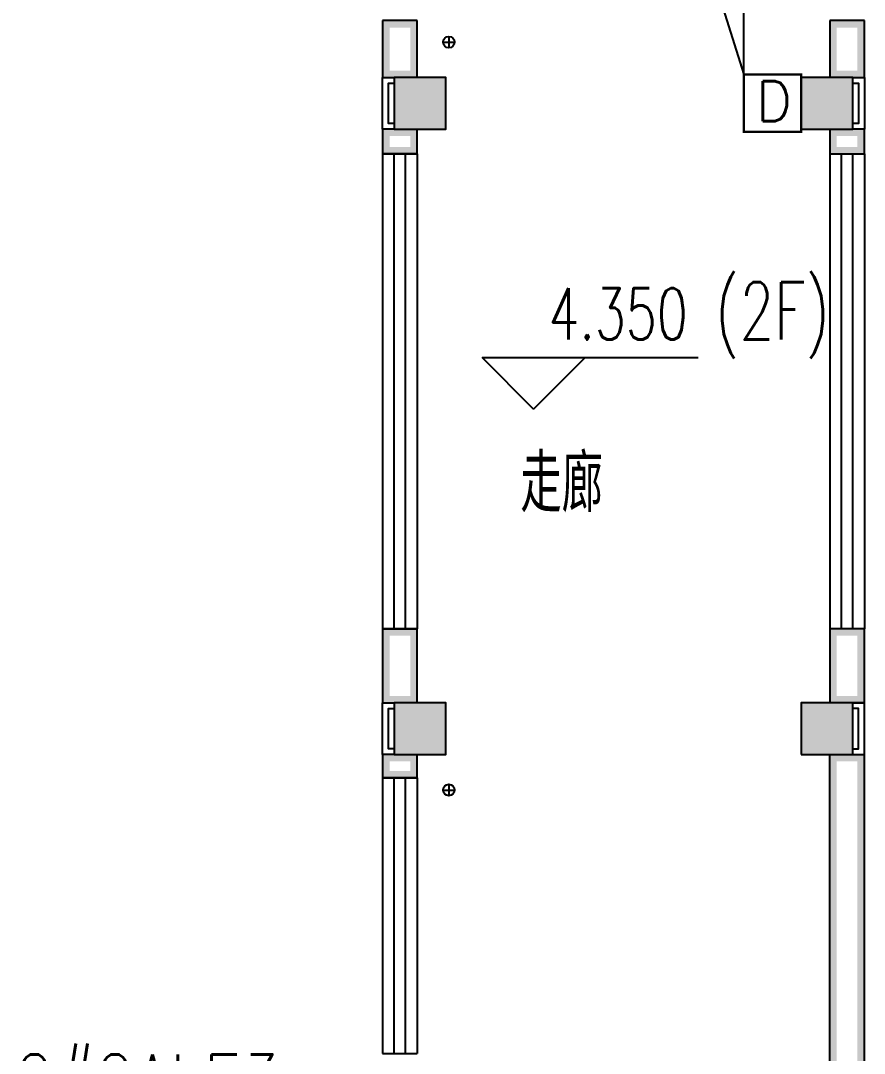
# Model space of a CAD drawing. Extents: x 101023 to 279373, y -114511 to 293844.
# Drawn here: x 131873 to 139230, y 71808 to 80808 of the extents above; entities that cross this region are included whole.
import ezdxf
from ezdxf.enums import TextEntityAlignment as Align

# ---------------------------------------------------------------- set-up
doc = ezdxf.new("R2010")
doc.units = 0
doc.header["$LTSCALE"] = 1000
doc.header["$MEASUREMENT"] = 0
for name, color, linetype in [('BZ', 7, 'Continuous'), ('COLUMN', 2, 'Continuous'), ('DIM_ELEV', 3, 'Continuous'), ('EQUIP-消防', 3, 'Continuous'), ('PUB_HATCH', 8, 'Continuous'), ('PUB_TEXT', 7, 'Continuous'), ('PUB_WALL', 2, 'Continuous'), ('STAIR', 2, 'Continuous'), ('WALL', 2, 'Continuous'), ('WINDOW', 2, 'Continuous'), ('WIRE-照明', 6, 'Continuous'), ('排水', 153, 'Continuous')]:
    doc.layers.add(name, color=color, linetype=linetype)
doc.styles.add('_TCH_DIM', font='simplex.shx', dxfattribs={"bigfont": 'gbcbig.shx'})
doc.styles.add('_TEL_DIM', font='simplex.shx', dxfattribs={"width": 0.8, "height": 3.5, "bigfont": 'gbcbig.shx'})
doc.styles.get("Standard").update_dxf_attribs({"font": 'simplex.shx', "width": 0.8, "bigfont": 'gbcbig.shx'})

# ---------------------------------------------------------------- blocks, each defined once
blk = doc.blocks.new('ng')
at = {"layer": '排水'}
for p, q in [((346041.3, 781407.8), (346041.3, 781307.8)), ((345991.3, 781357.8), (346091.3, 781357.8))]:
    blk.add_line(p, q, dxfattribs=at)
blk.add_circle((346041.3, 781357.8), 50, dxfattribs=at)
blk = doc.blocks.new('雨水管2')
at = {"layer": '排水'}
for p in [(590894.1, 16367.5), (590894.1, 9849.2)]:
    blk.add_blockref('ng', p, dxfattribs=at)
blk = doc.blocks.new('$WINLIB2D$00000001')
at = {"color": 0}
for points in [[(-0.5, 0.5), (-0.5, -0.5)], [(-0.5, 0.5), (0.5, 0.5)], [(0.5, -0.5), (0.5, 0.5)], [(0.5, 0.1667), (-0.5, 0.1667)], [(0.5, -0.1667), (-0.5, -0.1667)], [(-0.5, -0.5), (0.5, -0.5)]]:
    blk.add_lwpolyline(points, dxfattribs=at)
blk = doc.blocks.new('_FZH')
blk.add_lwpolyline([(-0.5, -0.5), (0.5, -0.5), (0.5, 0.5), (-0.5, 0.5)], close=True)
at = {"layer": 'PUB_HATCH'}
blk.add_solid([(-0.5, -0.5), (0.5, -0.5), (-0.5, 0.5), (0.5, 0.5)], dxfattribs=at)
blk = doc.blocks.new('A$C54854E18')
at = {"layer": 'PUB_WALL'}
for points in [[(19050, 33525.5), (18750, 33525.5), (18810, 33465.5), (18990, 33465.5)], [(18750, 33525.5), (18750, 33030.5), (18810, 33090.5), (18810, 33465.5)], [(19050, 33030.5), (19050, 33525.5), (18990, 33465.5), (18990, 33090.5)], [(22950, 33525.5), (22650, 33525.5), (22710, 33465.5), (22890, 33465.5)], [(22650, 33525.5), (22650, 33030.5), (22710, 33090.5), (22710, 33465.5)], [(22950, 33030.5), (22950, 33525.5), (22890, 33465.5), (22890, 33090.5)], [(18750, 33030.5), (19050, 33030.5), (18990, 33090.5), (18810, 33090.5)], [(19300, 33030.5), (18850, 33030.5), (18910, 32970.5), (19240, 32970.5)], [(18850, 33030.5), (18850, 32580.5), (18910, 32640.5), (18910, 32970.5)], [(19300, 32580.5), (19300, 33030.5), (19240, 32970.5), (19240, 32640.5)], [(22850, 33030.5), (22400, 33030.5), (22460, 32970.5), (22790, 32970.5)], [(22400, 33030.5), (22400, 32580.5), (22460, 32640.5), (22460, 32970.5)], [(22650, 33030.5), (22950, 33030.5), (22890, 33090.5), (22710, 33090.5)], [(22850, 32580.5), (22850, 33030.5), (22790, 32970.5), (22790, 32640.5)], [(18750, 32580.5), (18750, 32365.5), (18810, 32425.5), (18810, 32520.5)], [(19050, 32580.5), (18750, 32580.5), (18810, 32520.5), (18990, 32520.5)], [(18850, 32580.5), (19300, 32580.5), (19240, 32640.5), (18910, 32640.5)], [(19050, 32365.5), (19050, 32580.5), (18990, 32520.5), (18990, 32425.5)], [(22400, 32580.5), (22850, 32580.5), (22790, 32640.5), (22460, 32640.5)], [(22650, 32580.5), (22650, 32365.5), (22710, 32425.5), (22710, 32520.5)], [(22950, 32580.5), (22650, 32580.5), (22710, 32520.5), (22890, 32520.5)], [(22950, 32365.5), (22950, 32580.5), (22890, 32520.5), (22890, 32425.5)], [(18750, 32365.5), (19050, 32365.5), (18990, 32425.5), (18810, 32425.5)], [(22650, 32365.5), (22950, 32365.5), (22890, 32425.5), (22710, 32425.5)], [(19050, 28225.5), (18750, 28225.5), (18810, 28165.5), (18990, 28165.5)], [(18750, 28225.5), (18750, 27580.5), (18810, 27640.5), (18810, 28165.5)], [(19050, 27580.5), (19050, 28225.5), (18990, 28165.5), (18990, 27640.5)], [(22950, 28225.5), (22650, 28225.5), (22710, 28165.5), (22890, 28165.5)], [(22650, 28225.5), (22650, 27580.5), (22710, 27640.5), (22710, 28165.5)], [(22950, 27580.5), (22950, 28225.5), (22890, 28165.5), (22890, 27640.5)], [(18750, 27580.5), (19050, 27580.5), (18990, 27640.5), (18810, 27640.5)], [(22650, 27580.5), (22950, 27580.5), (22890, 27640.5), (22710, 27640.5)], [(19300, 27580.5), (18850, 27580.5), (18910, 27520.5), (19240, 27520.5)], [(18850, 27580.5), (18850, 27130.5), (18910, 27190.5), (18910, 27520.5)], [(19300, 27130.5), (19300, 27580.5), (19240, 27520.5), (19240, 27190.5)], [(22850, 27580.5), (22400, 27580.5), (22460, 27520.5), (22790, 27520.5)], [(22400, 27580.5), (22400, 27130.5), (22460, 27190.5), (22460, 27520.5)], [(22850, 27130.5), (22850, 27580.5), (22790, 27520.5), (22790, 27190.5)], [(18850, 27130.5), (19300, 27130.5), (19240, 27190.5), (18910, 27190.5)], [(22400, 27130.5), (22850, 27130.5), (22790, 27190.5), (22460, 27190.5)], [(18750, 27130.5), (18750, 26925.5), (18810, 26985.5), (18810, 27070.5)], [(19050, 27130.5), (18750, 27130.5), (18810, 27070.5), (18990, 27070.5)], [(19050, 26925.5), (19050, 27130.5), (18990, 27070.5), (18990, 26985.5)], [(22710, 27130.5), (22650, 27130.5), (22650, 21755.5), (22710, 21755.5)], [(22850, 27130.5), (22650, 27130.5), (22650, 27070.5), (22950, 27070.5), (22950, 27130.5)], [(22950, 21755.5), (22950, 27130.5), (22890, 27130.5), (22890, 21755.5)], [(18750, 26925.5), (19050, 26925.5), (18990, 26985.5), (18810, 26985.5)]]:
    blk.add_hatch(color=256, dxfattribs=at).paths.add_polyline_path(points)
for points in [[(18850, 32580.5), (18750, 32580.5), (18750, 33030.5), (18850, 33030.5)], [(22850, 33030.5), (22950, 33030.5), (22950, 32580.5), (22850, 32580.5)], [(18850, 32630.5), (18800, 32630.5), (18800, 32980.5), (18850, 32980.5)], [(22850, 32980.5), (22900, 32980.5), (22900, 32630.5), (22850, 32630.5)], [(18850, 27130.5), (18750, 27130.5), (18750, 27580.5), (18850, 27580.5)], [(22850, 27130.5), (22950, 27130.5), (22950, 27580.5), (22850, 27580.5)], [(18850, 27180.5), (18800, 27180.5), (18800, 27530.5), (18850, 27530.5)], [(22850, 27180.5), (22900, 27180.5), (22900, 27530.5), (22850, 27530.5)]]:
    blk.add_lwpolyline(points)
at = {"layer": 'DIM_ELEV'}
for p, q in [((20066.5, 30139.2), (19616.5, 30589.2)), ((19616.5, 30589.2), (21499.9, 30589.2)), ((20066.5, 30139.2), (20516.5, 30589.2))]:
    blk.add_line(p, q, dxfattribs=at)
at = {"layer": 'WALL'}
for p, q in [((19050, 33525.5), (18750, 33525.5)), ((18750, 33525.5), (18750, 33030.5)), ((19050, 33030.5), (19050, 33525.5)), ((22950, 33525.5), (22650, 33525.5)), ((22650, 33525.5), (22650, 33030.5)), ((22950, 33030.5), (22950, 33525.5)), ((18750, 33030.5), (18850, 33030.5)), ((22850, 33030.5), (22950, 33030.5)), ((18750, 32580.5), (18750, 32365.5)), ((18850, 32580.5), (18750, 32580.5)), ((19050, 32365.5), (19050, 32580.5)), ((22650, 32580.5), (22650, 32365.5)), ((22950, 32580.5), (22850, 32580.5)), ((22950, 32365.5), (22950, 32580.5)), ((18750, 32365.5), (19050, 32365.5)), ((22650, 32365.5), (22950, 32365.5)), ((19050, 28225.5), (18750, 28225.5)), ((18750, 28225.5), (18750, 27580.5)), ((19050, 27580.5), (19050, 28225.5)), ((22950, 28225.5), (22650, 28225.5)), ((22650, 28225.5), (22650, 27580.5)), ((22950, 27580.5), (22950, 28225.5)), ((18750, 27580.5), (18850, 27580.5)), ((22850, 27580.5), (22950, 27580.5)), ((18750, 27130.5), (18750, 26925.5)), ((18850, 27130.5), (18750, 27130.5)), ((19050, 26925.5), (19050, 27130.5)), ((22650, 21755.5), (22650, 27130.5)), ((22850, 27130.5), (22950, 27130.5)), ((22950, 21755.5), (22950, 27130.5)), ((18750, 26925.5), (19050, 26925.5))]:
    blk.add_line(p, q, dxfattribs=at)
blk.add_blockref('雨水管2', (-917608.2, -764386.5))
at = {"layer": 'COLUMN', "xscale": 449.9999998612329, "yscale": 449.9999999998836, "zscale": 449.9999999998836, "rotation": 8.87865302538905e-09}
for p in [(19075, 32805.5), (22625, 32805.5), (19075, 27355.5), (22625, 27355.5)]:
    blk.add_blockref('_FZH', p, dxfattribs=at)
at = {"layer": 'WINDOW', "yscale": 300}
for p, xscale, zscale, rotation in [((18900, 30295.5), 4140, -4140, 270), ((22800, 30295.5), -4140, -4140, 90), ((18900, 25725.5), 2400, -2400, 270)]:
    blk.add_blockref('$WINLIB2D$00000001', p, dxfattribs=dict(at, xscale=xscale, zscale=zscale, rotation=rotation))
at = {"layer": 'DIM_ELEV', "color": 7, "style": '_TCH_DIM', "width": 0.705882}
blk.add_text('4.350', height=446.25, dxfattribs=at).set_placement((20194.9, 30746.7))
at = {"layer": 'PUB_TEXT', "style": '_TCH_DIM', "width": 0.705882}
blk.add_text('(2F)', height=500, dxfattribs=at).set_placement((21649.9, 30746.7))
at = {"layer": 'PUB_TEXT'}
blk.add_text('走廊', height=500, dxfattribs=at).set_placement((19951, 29242.7))
blk = doc.blocks.new('$equip$00002755')
for p, q in [((0.5, 0.5), (-0.5, 0.5)), ((-0.5, 0.5), (-0.5, -0.5)), ((0.5, -0.5), (0.5, 0.5)), ((-0.5, -0.5), (0.5, -0.5))]:
    blk.add_line(p, q)
at = {"const_width": 0.04}
blk.add_lwpolyline([(-0.5, 0.5), (0.5, 0.5), (0.5, -0.5), (-0.5, -0.5), (-0.5, 0.5), (0.5, 0.5)], dxfattribs=at)
for p in [(0, 0.5), (-0.5, 0), (0.5, 0), (-0.027, -0.5)]:
    blk.add_point(p)
at = {"color": 7}
blk.add_attdef('$TEXT$', text='', height=0.4, dxfattribs=at).set_placement((0.026, -0.008), align=Align.MIDDLE_CENTER)
at = {"color": 7, "flags": 1}
for tag, height, p in [('A', 0.00002, (0, 0)), ('B', 0.4, (0.755, -0.254))]:
    blk.add_attdef(tag, text='', height=height, dxfattribs=at).set_placement(p, align=Align.MIDDLE_CENTER)

msp = doc.modelspace()

# ---------------------------------------------------------------- linework, layer by layer
at = {"layer": 'WIRE-照明'}
for p, q in [((135974.5, 87335), (138179.6, 80338.2)), ((138179.6, 80338.2), (138179.6, 86950.9))]:
    msp.add_line(p, q, dxfattribs=at)

# ---------------------------------------------------------------- block references
at = {"layer": 'EQUIP-消防', "ltscale": 5}
ref = msp.add_blockref('$equip$00002755', (138429.6, 80088.2), dxfattribs=dict(at, xscale=500, yscale=500, zscale=500))
ref.add_attrib('$TEXT$', 'D', dxfattribs={"layer": '0', "color": 7, "height": 350}).set_placement((138442.5, 80107), align=Align.MIDDLE_CENTER)
at = {"layer": 'STAIR'}
msp.add_blockref('A$C54854E18', (116279.6, 47282.7), dxfattribs=at)

# ---------------------------------------------------------------- texts
at = {"layer": 'BZ', "style": '_TEL_DIM', "width": 0.8}
msp.add_text('2#2ALE3', height=500, dxfattribs=at).set_placement((131821.8, 71298.5))

doc.saveas('drawing.dxf')
